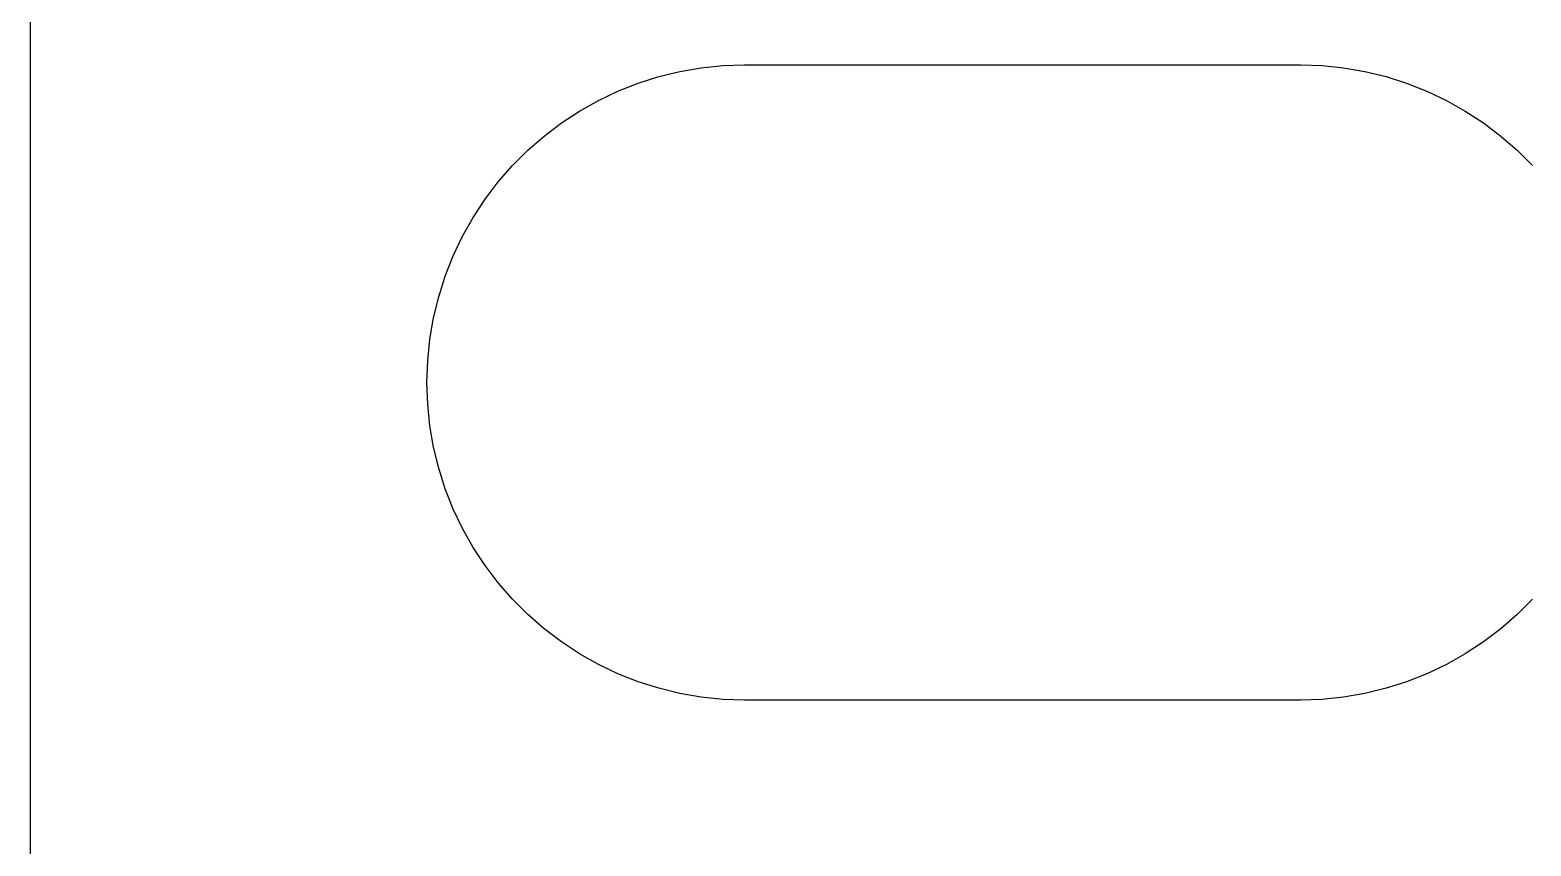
# Model space of a CAD drawing. Header units: metres. Extents: x -109 to 109, y -1 to 43.
# Drawn here: x -109 to -90.09, y 14.76 to 25.04 of the extents above; entities that cross this region are included whole.
import ezdxf

# ---------------------------------------------------------------- set-up
doc = ezdxf.new("R2010")
doc.units = ezdxf.units.M
doc.layers.add('CUT', color=1, linetype='Continuous')

msp = doc.modelspace()

# ---------------------------------------------------------------- linework, layer by layer
at = {"layer": 'CUT'}
msp.add_lwpolyline([(-109, -1.2), (109, -1.2), (109, -1.2), (109, 42.6), (109, 42.6), (-109, 42.6), (-109, 42.6), (-109, -1.2)], close=True, dxfattribs=at)
msp.add_lwpolyline([(-90.076, 17.869), (-90.269, 17.676), (-90.475, 17.497), (-90.693, 17.332), (-90.921, 17.182), (-91.159, 17.048), (-91.406, 16.931), (-91.66, 16.831), (-91.92, 16.748), (-92.185, 16.684), (-92.454, 16.637), (-92.726, 16.609), (-92.999, 16.6), (-92.999, 16.6), (-100.001, 16.6), (-100.001, 16.6), (-100.274, 16.609), (-100.546, 16.637), (-100.815, 16.684), (-101.08, 16.748), (-101.34, 16.831), (-101.594, 16.931), (-101.841, 17.048), (-102.079, 17.182), (-102.307, 17.332), (-102.525, 17.497), (-102.731, 17.676), (-102.924, 17.869), (-103.103, 18.075), (-103.268, 18.293), (-103.418, 18.521), (-103.552, 18.759), (-103.669, 19.006), (-103.769, 19.26), (-103.852, 19.52), (-103.916, 19.785), (-103.963, 20.054), (-103.991, 20.326), (-104, 20.599), (-104, 20.599), (-104, 20.601), (-104, 20.601), (-103.991, 20.874), (-103.963, 21.146), (-103.916, 21.415), (-103.852, 21.68), (-103.769, 21.94), (-103.669, 22.194), (-103.552, 22.441), (-103.418, 22.679), (-103.268, 22.907), (-103.103, 23.125), (-102.924, 23.331), (-102.731, 23.524), (-102.525, 23.703), (-102.307, 23.868), (-102.079, 24.018), (-101.841, 24.152), (-101.594, 24.269), (-101.34, 24.369), (-101.08, 24.452), (-100.815, 24.516), (-100.546, 24.563), (-100.274, 24.591), (-100.001, 24.6), (-100.001, 24.6), (-92.999, 24.6), (-92.999, 24.6), (-92.726, 24.591), (-92.454, 24.563), (-92.185, 24.516), (-91.92, 24.452), (-91.66, 24.369), (-91.406, 24.269), (-91.159, 24.152), (-90.921, 24.018), (-90.693, 23.868), (-90.475, 23.703), (-90.269, 23.524), (-90.076, 23.331)], dxfattribs=at)

doc.saveas('drawing.dxf')
